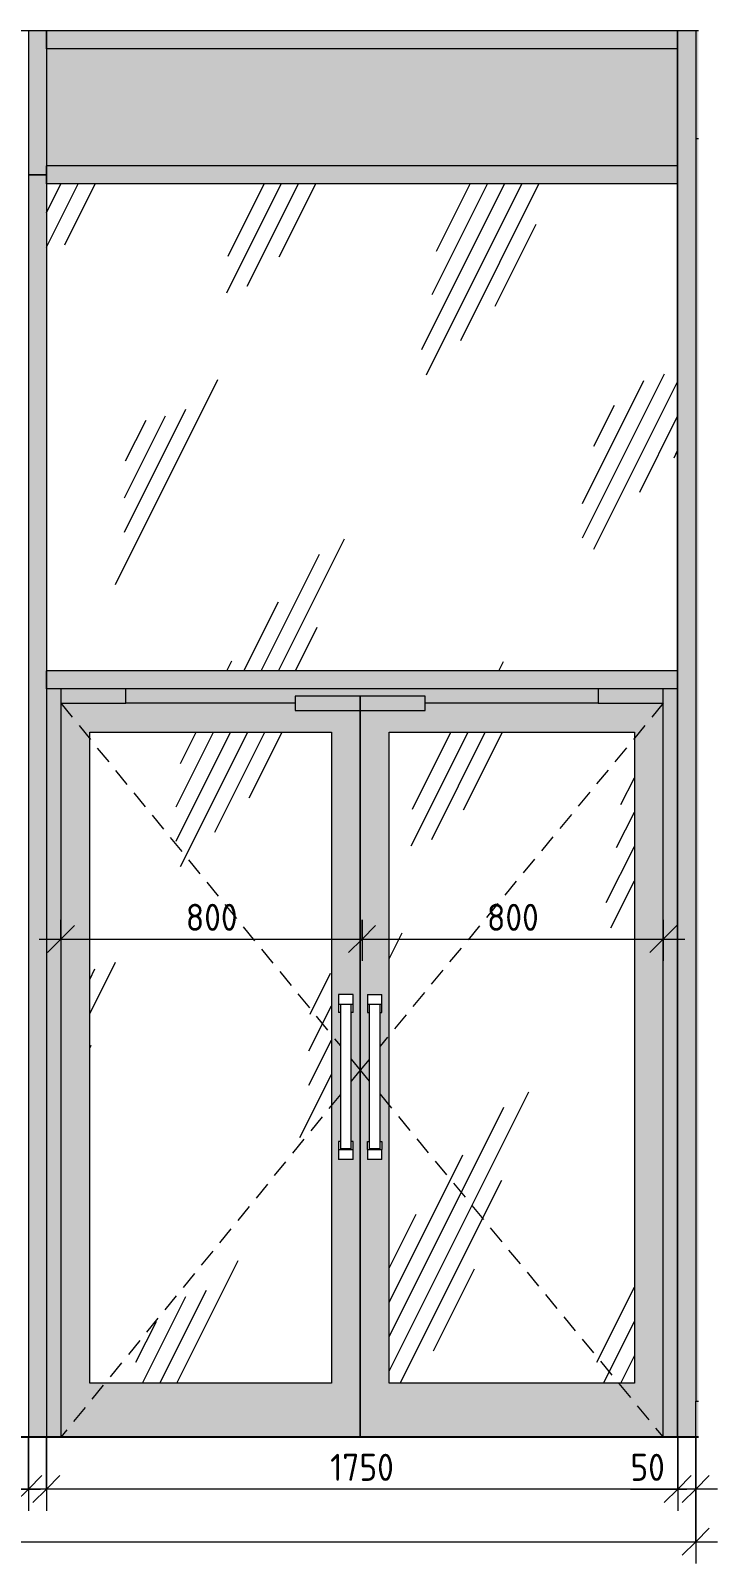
# Model space of a CAD drawing. Header units: millimetres. Extents: x -11619 to 28531, y -388 to 22769.
# Drawn here: x 18934 to 20838, y -350 to 3900 of the extents above; entities that cross this region are included whole.
import ezdxf

# ---------------------------------------------------------------- set-up
doc = ezdxf.new("R2010")
doc.units = ezdxf.units.MM
doc.linetypes.add('200_ШТРИХ_ш1п0_6_', pattern=[80, 50, -30])
for name, color, linetype, lineweight in [('A-ANNO-DIMS', 7, 'Continuous', 9), ('A-ANNO-DIMS-50', 7, 'Continuous', 9), ('A-DOOR-1', 7, 'Continuous', 9), ('A-DOOR-3', 7, '200_ШТРИХ_ш1п0_6_', 9), ('A-FLOR', 7, 'Continuous', 9), ('A-GENM', 7, 'Continuous', 9), ('A-GLAZ-CURT', 7, 'Continuous', 9), ('A-GLAZ-CWMG', 7, 'Continuous', 9), ('A-WALL-PATT', 7, 'Continuous', 9), ('I-WALL', 7, 'Continuous', 9)]:
    doc.layers.add(name, color=color, linetype=linetype, lineweight=lineweight)
doc.layers.add('A-FLOR-FNSH-2', color=7, linetype='Continuous', lineweight=25, true_color=0x3c3c3c)
doc.styles.add('ISOCPEUR', font='isocpeur.ttf', dxfattribs={"width": 0.9, "height": 75})
doc.dimstyles.new('ISO-1_5', dxfattribs={"dimscale": 304.8, "dimtxt": 74.698588, "dimasz": 0.246063, "dimexe": 0.19685, "dimexo": 0, "dimgap": 0, "dimtad": 1, "dimdec": 0, "dimrnd": 10, "dimzin": 0, "dimdsep": 46, "dimtxsty": 'ISOCPEUR', "dimblk1": 'OBLIQUE', "dimblk2": 'OBLIQUE', "dimsah": 1, "dimcen": 0.09, "dimdle": 0.19685, "dimazin": 0, "dimtfac": 1, "dimtdec": 4, "dimtix": 1, "dimtmove": 0, "dimatfit": 3, "dimfxl": 1, "dimtvp": 1, "dimtolj": 1, "dimtzin": 0, "dimarcsym": 2})
doc.dimstyles.new('ISO-1_5_1', dxfattribs={"dimscale": 304.8, "dimtxt": 74.698588, "dimasz": 0.246063, "dimexe": 0.19685, "dimexo": 0, "dimgap": 0, "dimtad": 1, "dimdec": 0, "dimrnd": 10, "dimzin": 0, "dimdsep": 46, "dimtxsty": 'ISOCPEUR', "dimblk1": 'OBLIQUE', "dimblk2": 'OBLIQUE', "dimsah": 1, "dimcen": 0.09, "dimdle": 0.19685, "dimazin": 0, "dimtfac": 1, "dimtdec": 4, "dimtix": 1, "dimtmove": 1, "dimatfit": 3, "dimfxl": 1, "dimtvp": 1, "dimtolj": 1, "dimtzin": 0, "dimarcsym": 2})
doc.dimstyles.new('ISO-1_5_окр_100', dxfattribs={"dimscale": 304.8, "dimtxt": 74.698588, "dimasz": 0.246063, "dimexe": 0.19685, "dimexo": 0, "dimgap": 0, "dimtad": 1, "dimdec": 0, "dimrnd": 100, "dimzin": 0, "dimdsep": 46, "dimtxsty": 'ISOCPEUR', "dimblk1": 'OBLIQUE', "dimblk2": 'OBLIQUE', "dimsah": 1, "dimcen": 0.09, "dimdle": 0.19685, "dimazin": 0, "dimtfac": 1, "dimtdec": 4, "dimtix": 1, "dimtmove": 0, "dimatfit": 3, "dimfxl": 1, "dimtvp": 1, "dimtolj": 1, "dimtzin": 0, "dimarcsym": 2})
pattern_1 = [(63.435, (127, 63.5), (-511.167, 1533.495), [635, -381, 635, -381, -807.806]), (63.435, (127, 63.5), (-511.167, 1533.495), [-2032, 254, -553.806]), (63.435, (95.2, 95.2), (-511.167, 1533.495), [508, -635, 381, -381, -934.806]), (63.435, (95.2, 95.2), (-511.167, 1533.495), [-1905, 444.5, -490.306]), (63.435, (95.2, 190.5), (-511.167, 1533.495), [381, -762, 254, -381, -1061.806]), (63.435, (95.2, 190.5), (-511.167, 1533.495), [-1778, 571.5, -490.306]), (63.435, (190.5, 95.2), (-511.167, 1533.495), [381, -762, 317.5, -12809.306]), (63.435, (285.8, 190.5), (-511.167, 1533.495), [190.5, -952.5, 127, -12999.806]), (63.435, (127, 349.2), (-511.167, 1533.495), [127, -952.5, 127, -508, -1125.306]), (63.435, (127, 349.2), (-511.167, 1533.495), [-1714.5, 317.5, -807.806]), (63.435, (698.5, 254), (-511.167, 1533.495), [635, -952.5, 762, -503.006]), (63.435, (698.5, 158.8), (-511.167, 1533.495), [889, -635, 952.5, -376.006]), (63.435, (762, 190.5), (-511.167, 1533.495), [1016, -508, 762, -553.806]), (63.435, (857.2, 285.8), (-511.167, 1533.495), [635, -889, 508, -807.806]), (63.435, (762, 476.2), (-511.167, 1533.495), [317.5, -1270, 381, -871.306]), (63.435, (952.5, 381), (-511.167, 1533.495), [254, -1270, 254, -1061.806])]

# ---------------------------------------------------------------- blocks, each defined once
blk = doc.blocks.new('Прямоугольный импост - Импост структурный с накладкой - 160мм Темный-32355137-В-14')
at = {"layer": 'A-GLAZ-CWMG'}
blk.add_line((115550.4, 3500), (115550.4, 3900), dxfattribs=at)
blk = doc.blocks.new('Дверь_Витражная_остекление_ - ВВ-14 остекление-32472302-В-14')
at = {"layer": 'A-DOOR-1'}
h = blk.add_hatch(color=256, dxfattribs=at)
h.paths.add_polyline_path([(113800.4, 0), (113840.4, 0), (113840.4, 2075), (113800.4, 2075), (113800.4, 150)])
h.paths.add_polyline_path([(115510.4, 0), (115550.4, 0), (115550.4, 2075), (115510.4, 2075), (115510.4, 100)])
h.paths.add_polyline_path([(114490.4, 2035), (114490.4, 2055), (114850.4, 2055), (114850.4, 2035), (115330.4, 2035), (115330.4, 2075), (114020.4, 2075), (114020.4, 2035), (114467.1, 2035)])
for points in [[(113920.4, 2035), (114020.4, 2035), (114020.4, 2075), (113840.4, 2075), (113840.4, 2035)], [(114670.4, 2015), (114670.4, 2055), (114490.4, 2055), (114490.4, 2015), (114669.6, 2015)], [(114850.4, 2015), (114850.4, 2055), (114670.4, 2055), (114670.4, 2015), (114750.4, 2015)], [(115330.4, 2035), (115510.4, 2035), (115510.4, 2075), (115330.4, 2075)]]:
    blk.add_hatch(color=256, dxfattribs=at).paths.add_polyline_path(points)
h = blk.add_hatch(color=256, dxfattribs=at)
h.paths.add_polyline_path([(113840.4, 0), (114670.4, 0), (114670.4, 2015), (114490.4, 2015), (114490.4, 2035), (113840.4, 2035), (113840.4, 1949.5)])
h.paths.add_polyline_path([(114590.4, 150), (113920.4, 150), (113920.4, 1955), (114590.4, 1955), (114590.4, 486.5)])
h.paths.add_polyline_path([(114611.1, 770), (114610.4, 770), (114610.4, 820), (114615.4, 820), (114615.4, 1177.5), (114610.4, 1177.5), (114610.4, 1227.5), (114650.4, 1227.5), (114650.4, 1177.5), (114645.4, 1177.5), (114645.4, 820), (114650.4, 820), (114650.4, 770), (114613.1, 770)])
h = blk.add_hatch(color=256, dxfattribs=at)
h.paths.add_polyline_path([(114670.4, 0), (115510.4, 0), (115510.4, 2035), (114850.4, 2035), (114850.4, 2015), (114670.4, 2015), (114670.4, 486.5)])
h.paths.add_polyline_path([(115430.4, 150), (114750.4, 150), (114750.4, 1955), (115430.4, 1955), (115430.4, 974.2)])
h.paths.add_polyline_path([(114727.8, 770), (114690.4, 770), (114690.4, 820), (114695.4, 820), (114695.4, 1177.5), (114690.4, 1177.5), (114690.4, 1227.5), (114730.4, 1227.5), (114730.4, 1177.5), (114725.4, 1177.5), (114725.4, 820), (114730.4, 820), (114730.4, 770), (114729.8, 770)])
h = blk.add_hatch(dxfattribs=at)
h.set_pattern_fill('FP_1', color=256, style=0, pattern_type=2)
h.set_pattern_definition(pattern_1)
h.paths.add_polyline_path([(113920.4, 150), (114590.4, 150), (114590.4, 1955), (113920.4, 1955), (113920.4, 1406.3)])
h = blk.add_hatch(dxfattribs=at)
h.set_pattern_fill('FP_1', color=256, style=0, pattern_type=2)
h.set_pattern_definition(pattern_1)
h.paths.add_polyline_path([(115037.6, 150), (115430.4, 150), (115430.4, 1955), (114750.4, 1955), (114750.4, 150)])
for p, q in [((113840.4, 2075), (113840.4, 2035)), ((114020.4, 2035), (114020.4, 2075)), ((114490.4, 2055), (114490.4, 2015)), ((114670.4, 2055), (114490.4, 2055)), ((114850.4, 2055), (114670.4, 2055)), ((114670.4, 2055), (114670.4, 2015)), ((114670.4, 2015), (114670.4, 2055)), ((114850.4, 2015), (114850.4, 2055)), ((115330.4, 2075), (115330.4, 2035)), ((115510.4, 2035), (115510.4, 2075)), ((113840.4, 2035), (113840.4, 0)), ((113840.4, 2035), (114020.4, 2035)), ((114490.4, 2035), (114020.4, 2035)), ((114490.4, 2015), (114670.4, 2015)), ((114670.4, 2015), (114670.4, 0)), ((114670.4, 2015), (114850.4, 2015)), ((114670.4, 0), (114670.4, 2015)), ((115330.4, 2035), (114850.4, 2035)), ((115330.4, 2035), (115510.4, 2035)), ((115510.4, 0), (115510.4, 2035)), ((113920.4, 150), (113920.4, 1955)), ((113920.4, 1955), (114590.4, 1955)), ((114590.4, 1955), (114590.4, 150)), ((114750.4, 150), (114750.4, 1955)), ((114750.4, 1955), (115430.4, 1955)), ((115430.4, 1955), (115430.4, 150)), ((114610.4, 1227.5), (114610.4, 1200)), ((114650.4, 1227.5), (114610.4, 1227.5)), ((114650.4, 1200), (114610.4, 1200)), ((114610.4, 1200), (114610.4, 1177.5)), ((114615.4, 1200), (114615.4, 800)), ((114645.4, 800), (114645.4, 1200)), ((114650.4, 1200), (114650.4, 1227.5)), ((114650.4, 1177.5), (114650.4, 1200)), ((114690.4, 1227.5), (114690.4, 1200)), ((114690.4, 1227.5), (114730.4, 1227.5)), ((114730.4, 1200), (114690.4, 1200)), ((114690.4, 1200), (114690.4, 1177.5)), ((114695.4, 1200), (114695.4, 800)), ((114725.4, 800), (114725.4, 1200)), ((114730.4, 1200), (114730.4, 1227.5)), ((114730.4, 1177.5), (114730.4, 1200)), ((114615.5, 1177.5), (114610.4, 1177.5)), ((114650.4, 1177.5), (114645.4, 1177.5)), ((114690.4, 1177.5), (114695.5, 1177.5)), ((114725.4, 1177.5), (114730.4, 1177.5)), ((114615.4, 820), (114610.4, 820)), ((114610.4, 820), (114610.4, 797.5)), ((114650.4, 820), (114645.4, 820)), ((114650.4, 797.5), (114650.4, 820)), ((114690.4, 797.5), (114690.4, 820)), ((114690.4, 820), (114695.4, 820)), ((114725.4, 820), (114730.4, 820)), ((114730.4, 820), (114730.4, 797.5)), ((114610.4, 797.5), (114610.4, 770)), ((114610.4, 797.5), (114650.4, 797.5)), ((114650.4, 770), (114610.4, 770)), ((114645.4, 800), (114615.4, 800)), ((114650.4, 770), (114650.4, 797.5)), ((114690.4, 797.5), (114690.4, 770)), ((114690.4, 797.5), (114730.4, 797.5)), ((114730.4, 770), (114690.4, 770)), ((114725.4, 800), (114695.4, 800)), ((114730.4, 770), (114730.4, 797.5)), ((114590.4, 150), (113920.4, 150)), ((115430.4, 150), (114750.4, 150))]:
    blk.add_line(p, q, dxfattribs=at)
at = {"layer": 'A-DOOR-3'}
for p, q in [((113840.4, 2035), (114615.4, 1084.9)), ((115510.4, 2035), (114725.4, 1084.1)), ((114645.4, 1048.1), (114670.4, 1017.5)), ((114695.4, 1047.8), (114670.4, 1017.5)), ((114670.4, 1017.5), (114645.4, 986.9)), ((114670.4, 1017.5), (114695.4, 987.2)), ((114615.4, 950.1), (113840.4, 0)), ((114725.4, 950.9), (115510.4, 0))]:
    blk.add_line(p, q, dxfattribs=at)
blk = doc.blocks.new('Прямоугольный импост - Импост структурный с накладкой - 160мм Темный-31915521-В-14')
at = {"layer": 'A-GLAZ-CWMG'}
blk.add_hatch(color=256, dxfattribs=at).paths.add_polyline_path([(115600.4, 0), (115600.4, 2100), (115550.4, 2100), (115550.4, 0)])
blk.add_line((115550.4, 2100), (115550.4, 0), dxfattribs=at)
blk = doc.blocks.new('Прямоугольный импост - Импост структурный с накладкой - 160мм Темный-32472297-В-14')
at = {"layer": 'A-GLAZ-CWMG'}
blk.add_hatch(color=256, dxfattribs=at).paths.add_polyline_path([(115538.8, 3850), (115550.4, 3850), (115550.4, 3900), (113800.4, 3900), (113800.4, 3850), (114467.1, 3850)])
for p, q in [((113800.4, 3850), (113800.4, 3900)), ((115550.4, 3900), (115550.4, 3850)), ((115550.4, 3850), (113800.4, 3850))]:
    blk.add_line(p, q, dxfattribs=at)
blk = doc.blocks.new('Прямоугольный импост - Импост структурный с накладкой - 160мм Темный-30755591-В-14')
at = {"layer": 'A-GLAZ-CWMG'}
blk.add_hatch(color=256, dxfattribs=at).paths.add_polyline_path([(113760.4, 0), (113800.4, 0), (113800.4, 2100), (113750.4, 2100), (113750.4, 0)])
for p, q in [((113750.4, 2100), (113750.4, 0)), ((113800.4, 2100), (113800.4, 0))]:
    blk.add_line(p, q, dxfattribs=at)
blk = doc.blocks.new('Системная панель - Стекло - 40мм-32472404-В-14')
at = {"layer": 'A-GLAZ-CURT'}
h = blk.add_hatch(dxfattribs=at)
h.set_pattern_fill('FP_1', color=256, style=0, pattern_type=2)
h.set_pattern_definition(pattern_1)
h.paths.add_polyline_path([(114467.1, 2125), (115550.4, 2125), (115550.4, 3475), (113800.4, 3475), (113800.4, 2125)])
blk = doc.blocks.new('Прямоугольный импост - Импост структурный с накладкой - 160мм Темный-31239248-В-14')
at = {"layer": 'A-GLAZ-CWMG'}
blk.add_line((115550.4, 0), (115550.4, 2100), dxfattribs=at)
blk = doc.blocks.new('Прямоугольный импост - Импост структурный с накладкой - 160мм Темный-32472300-В-14')
at = {"layer": 'A-GLAZ-CWMG'}
blk.add_hatch(color=256, dxfattribs=at).paths.add_polyline_path([(115550.4, 2075), (115550.4, 2125), (113800.4, 2125), (113800.4, 2075), (115510.4, 2075)])
for p, q in [((113800.4, 2075), (113800.4, 2125)), ((115550.4, 2125), (113800.4, 2125)), ((115550.4, 2125), (115550.4, 2075)), ((115550.4, 2075), (113800.4, 2075))]:
    blk.add_line(p, q, dxfattribs=at)
blk = doc.blocks.new('Прямоугольный импост - Импост структурный с накладкой - 160мм Темный-32352604-В-14')
at = {"layer": 'A-GLAZ-CWMG'}
blk.add_hatch(color=256, dxfattribs=at).paths.add_polyline_path([(115550.4, 2100), (115600.4, 2100), (115600.4, 3500), (115550.4, 3500), (115550.4, 2115)])
blk.add_line((115550.4, 3500), (115550.4, 2100), dxfattribs=at)
blk = doc.blocks.new('Прямоугольный импост - Импост структурный с накладкой - 160мм Темный-32472250-В-14')
at = {"layer": 'A-GLAZ-CWMG'}
blk.add_hatch(color=256, dxfattribs=at).paths.add_polyline_path([(113750.4, 2100), (113800.4, 2100), (113800.4, 3500), (113750.4, 3500), (113750.4, 2115)])
for p, q in [((113750.4, 3500), (113800.4, 3500)), ((113750.4, 3500), (113750.4, 2100)), ((113800.4, 3500), (113800.4, 2100))]:
    blk.add_line(p, q, dxfattribs=at)
blk = doc.blocks.new('Плинтус - Плинтус керамогранит бежевый-32865455-В-14')
at = {"layer": 'A-GENM'}
blk.add_hatch(color=256, dxfattribs=at).paths.add_polyline_path([(115608, 0), (115608, 100), (115600.4, 100), (115600.4, 0)])
for p, q in [((115600.4, 100), (115608, 100)), ((115600.4, 0), (115600.4, 100))]:
    blk.add_line(p, q, dxfattribs=at)
blk = doc.blocks.new('Системная панель - Сэндвич - 40мм-32472406-В-14')
at = {"layer": 'A-GLAZ-CURT'}
blk.add_hatch(color=256, dxfattribs=at).paths.add_polyline_path([(115550.4, 3525), (115550.4, 3850), (113800.4, 3850), (113800.4, 3525), (114467.1, 3525)])
blk = doc.blocks.new('Прямоугольный импост - Импост структурный с накладкой - 160мм Темный-32355138-В-14')
at = {"layer": 'A-GLAZ-CWMG'}
blk.add_line((115550.4, 2100), (115550.4, 3500), dxfattribs=at)
blk = doc.blocks.new('Прямоугольный импост - Импост структурный с накладкой - 160мм Темный-32352605-В-14')
at = {"layer": 'A-GLAZ-CWMG'}
blk.add_hatch(color=256, dxfattribs=at).paths.add_polyline_path([(115550.4, 3500), (115600.4, 3500), (115600.4, 3900), (115550.4, 3900), (115550.4, 3515)])
blk.add_line((115550.4, 3900), (115550.4, 3500), dxfattribs=at)
blk = doc.blocks.new('Прямоугольный импост - Импост структурный с накладкой - 160мм-32472251-В-14')
at = {"layer": 'A-GLAZ-CWMG'}
blk.add_hatch(color=256, dxfattribs=at).paths.add_polyline_path([(113800.4, 3500), (113800.4, 3900), (113750.4, 3900), (113750.4, 3500), (113790.4, 3500)])
for p, q in [((113750.4, 3900), (113750.4, 3500)), ((113800.4, 3900), (113800.4, 3500)), ((113800.4, 3500), (113750.4, 3500))]:
    blk.add_line(p, q, dxfattribs=at)
blk = doc.blocks.new('DIMBLOCK127-В-14')
at = {"layer": 'A-ANNO-DIMS-50'}
for p, q in [((20777.6, 0), (20777.6, -203.8)), ((20777.6, -143.8), (20777.6, 0)), ((20727.6, 0), (20727.6, -203.8)), ((20727.6, -143.8), (20727.6, 0)), ((20596.6, -143.8), (20741.4, -143.8)), ((20837.6, -143.8), (20727.6, -143.8)), ((20741.4, -143.8), (20752.6, -143.8))]:
    blk.add_line(p, q, dxfattribs=at)
at = {"layer": 'A-ANNO-DIMS-50', "lineweight": 20}
for p, q in [((20727.6, -143.8), (20765.1, -106.3)), ((20777.6, -143.8), (20815.1, -106.3)), ((20727.6, -143.8), (20690.1, -181.3)), ((20777.6, -143.8), (20740.1, -181.3))]:
    blk.add_line(p, q, dxfattribs=at)
at = {"layer": 'A-ANNO-DIMS-50', "color": 0, "insert": (20596.6, -45.8), "char_height": 75, "width": 113.772, "attachment_point": 1, "line_spacing_factor": 1.149209, "style": 'ISOCPEUR'}
blk.add_mtext('50', dxfattribs=at)
blk = doc.blocks.new('_Oblique')
at = {"color": 0, "linetype": 'ByBlock', "lineweight": -2}
blk.add_line((-0.5, -0.5), (0.5, 0.5), dxfattribs=at)
blk = doc.blocks.new('DIMBLOCK128-В-14')
at = {"layer": 'A-ANNO-DIMS-50'}
for p, q in [((18977.6, 0), (18977.6, -203.8)), ((18977.6, -143.8), (18977.6, 0)), ((20727.6, 0), (20727.6, -203.8)), ((20727.6, -143.8), (20727.6, 0)), ((20727.6, -143.8), (18977.6, -143.8))]:
    blk.add_line(p, q, dxfattribs=at)
at = {"layer": 'A-ANNO-DIMS-50', "lineweight": 20}
for p, q in [((18977.6, -143.8), (19015.1, -106.3)), ((20727.6, -143.8), (20765.1, -106.3)), ((18977.6, -143.8), (18940.1, -181.3)), ((20727.6, -143.8), (20690.1, -181.3))]:
    blk.add_line(p, q, dxfattribs=at)
at = {"layer": 'A-ANNO-DIMS-50', "color": 0, "insert": (19764.2, -45.8), "char_height": 75, "width": 212.029, "attachment_point": 1, "line_spacing_factor": 1.149209, "style": 'ISOCPEUR'}
blk.add_mtext('1750', dxfattribs=at)
blk = doc.blocks.new('DIMBLOCK129-В-14')
at = {"layer": 'A-ANNO-DIMS-50'}
for p, q in [((18927.6, 0), (18927.6, -203.8)), ((18927.6, -143.8), (18927.6, 0)), ((18977.6, 0), (18977.6, -203.8)), ((18977.6, -143.8), (18977.6, 0)), ((18816.1, -143.8), (18960.9, -143.8)), ((18977.6, -143.8), (18927.6, -143.8)), ((18960.9, -143.8), (18952.6, -143.8))]:
    blk.add_line(p, q, dxfattribs=at)
at = {"layer": 'A-ANNO-DIMS-50', "lineweight": 20}
for p, q in [((18927.6, -143.8), (18965.1, -106.3)), ((18977.6, -143.8), (19015.1, -106.3)), ((18927.6, -143.8), (18890.1, -181.3)), ((18977.6, -143.8), (18940.1, -181.3))]:
    blk.add_line(p, q, dxfattribs=at)
at = {"layer": 'A-ANNO-DIMS-50', "color": 0, "insert": (18816.1, -45.8), "char_height": 75, "width": 113.772, "attachment_point": 1, "line_spacing_factor": 1.149209, "style": 'ISOCPEUR'}
blk.add_mtext('50', dxfattribs=at)
blk = doc.blocks.new('DIMBLOCK130-В-14')
at = {"layer": 'A-ANNO-DIMS-50'}
for p, q in [((17599.1, 0), (17599.1, -203.8)), ((17599.1, -143.8), (17599.1, 0)), ((18927.6, 0), (18927.6, -203.8)), ((18927.6, -143.8), (18927.6, 0)), ((18927.6, -143.8), (17599.1, -143.8))]:
    blk.add_line(p, q, dxfattribs=at)
at = {"layer": 'A-ANNO-DIMS-50', "lineweight": 20}
for p, q in [((17599.1, -143.8), (17636.6, -106.3)), ((18927.6, -143.8), (18965.1, -106.3)), ((17599.1, -143.8), (17561.6, -181.3)), ((18927.6, -143.8), (18890.1, -181.3))]:
    blk.add_line(p, q, dxfattribs=at)
at = {"layer": 'A-ANNO-DIMS-50', "color": 0, "insert": (18175, -45.8), "char_height": 75, "width": 212.029, "attachment_point": 1, "line_spacing_factor": 1.149209, "style": 'ISOCPEUR'}
blk.add_mtext('1330', dxfattribs=at)
blk = doc.blocks.new('DIMBLOCK137-В-14')
at = {"layer": 'A-ANNO-DIMS-50'}
for p, q in [((16224.1, 0), (16224.1, -349.6)), ((16224.1, -289.6), (16224.1, 0)), ((20777.6, 0), (20777.6, -349.6)), ((20777.6, -289.6), (20777.6, 0)), ((16164.1, -289.6), (20837.6, -289.6))]:
    blk.add_line(p, q, dxfattribs=at)
at = {"layer": 'A-ANNO-DIMS-50', "lineweight": 20}
for p, q in [((16224.1, -289.6), (16261.6, -252.1)), ((20777.6, -289.6), (20815.1, -252.1)), ((16224.1, -289.6), (16186.6, -327.1)), ((20777.6, -289.6), (20740.1, -327.1))]:
    blk.add_line(p, q, dxfattribs=at)
at = {"layer": 'A-ANNO-DIMS-50', "color": 0, "insert": (18402.5, -191.6), "char_height": 75, "width": 236.162, "attachment_point": 1, "line_spacing_factor": 1.149209, "style": 'ISOCPEUR'}
blk.add_mtext('4550', dxfattribs=at)
blk = doc.blocks.new('DIMBLOCK139-В-14')
at = {"layer": 'A-ANNO-DIMS-50'}
for p, q in [((19017.6, 1434.2), (19017.6, 1321.2)), ((19017.6, 1381.2), (19017.6, 1434.2)), ((19852.6, 1434.2), (19852.6, 1321.2)), ((19852.6, 1381.2), (19852.6, 1434.2)), ((18957.6, 1381.2), (19852.6, 1381.2))]:
    blk.add_line(p, q, dxfattribs=at)
at = {"layer": 'A-ANNO-DIMS-50', "lineweight": 20}
for p, q in [((19017.6, 1381.2), (19055.1, 1418.7)), ((19852.6, 1381.2), (19890.1, 1418.7)), ((19017.6, 1381.2), (18980.1, 1343.7)), ((19852.6, 1381.2), (19815.1, 1343.7))]:
    blk.add_line(p, q, dxfattribs=at)
at = {"layer": 'A-ANNO-DIMS-50', "color": 0, "insert": (19364, 1479.1), "char_height": 75, "width": 170.658, "attachment_point": 1, "line_spacing_factor": 1.149209, "style": 'ISOCPEUR'}
blk.add_mtext('800', dxfattribs=at)
blk = doc.blocks.new('DIMBLOCK140-В-14')
at = {"layer": 'A-ANNO-DIMS-50'}
for p, q in [((19852.6, 1434.2), (19852.6, 1321.2)), ((19852.6, 1381.2), (19852.6, 1434.2)), ((20687.6, 1434.2), (20687.6, 1321.2)), ((20687.6, 1381.2), (20687.6, 1434.2)), ((19852.6, 1381.2), (20747.6, 1381.2))]:
    blk.add_line(p, q, dxfattribs=at)
at = {"layer": 'A-ANNO-DIMS-50', "lineweight": 20}
for p, q in [((19852.6, 1381.2), (19890.1, 1418.7)), ((20687.6, 1381.2), (20725.1, 1418.7)), ((19852.6, 1381.2), (19815.1, 1343.7)), ((20687.6, 1381.2), (20650.1, 1343.7))]:
    blk.add_line(p, q, dxfattribs=at)
at = {"layer": 'A-ANNO-DIMS-50', "color": 0, "insert": (20199, 1479.1), "char_height": 75, "width": 170.658, "attachment_point": 1, "line_spacing_factor": 1.149209, "style": 'ISOCPEUR'}
blk.add_mtext('800', dxfattribs=at)

msp = doc.modelspace()

# ---------------------------------------------------------------- hatches: boundary and pattern name
at = {"layer": 'A-WALL-PATT'}
msp.add_hatch(color=256, dxfattribs=at).paths.add_polyline_path([(20785.1, 100), (20785.1, 3600), (20777.6, 3600), (20777.6, 100)])
at = {"layer": 'I-WALL'}
msp.add_hatch(color=256, dxfattribs=at).paths.add_polyline_path([(20785.1, 3600), (20785.1, 3900), (20777.6, 3900), (20777.6, 3600)])

# ---------------------------------------------------------------- linework, layer by layer
at = {"layer": 'A-FLOR'}
for p, q in [((16221.6, 3900), (20785.1, 3900)), ((20785.1, -0.1), (16221.6, -0.1))]:
    msp.add_line(p, q, dxfattribs=at)
at = {"layer": 'A-FLOR-FNSH-2'}
msp.add_line((20785.1, 0), (16221.6, 0), dxfattribs=at)
at = {"layer": 'I-WALL'}
for p, q in [((20777.6, 3900), (20777.6, 3600)), ((20785.1, 3600), (20777.6, 3600)), ((20777.6, 3600), (20777.6, 100))]:
    msp.add_line(p, q, dxfattribs=at)

# ---------------------------------------------------------------- block references
at = {"layer": 'A-DOOR-1'}
msp.add_blockref('Дверь_Витражная_остекление_ - ВВ-14 остекление-32472302-В-14', (-94822.9, 0), dxfattribs=at)
at = {"layer": 'A-GENM'}
msp.add_blockref('Плинтус - Плинтус керамогранит бежевый-32865455-В-14', (-94822.9, 0), dxfattribs=at)
at = {"layer": 'A-GLAZ-CURT'}
for name in ['Системная панель - Сэндвич - 40мм-32472406-В-14', 'Системная панель - Стекло - 40мм-32472404-В-14']:
    msp.add_blockref(name, (-94822.9, 0), dxfattribs=at)
at = {"layer": 'A-GLAZ-CWMG'}
for name, p in [('Прямоугольный импост - Импост структурный с накладкой - 160мм-32472251-В-14', (-94822.9, 0)), ('Прямоугольный импост - Импост структурный с накладкой - 160мм Темный-32472297-В-14', (-94822.9, 0)), ('Прямоугольный импост - Импост структурный с накладкой - 160мм Темный-32355137-В-14', (-94822.9, 0)), ('Прямоугольный импост - Импост структурный с накладкой - 160мм Темный-32352605-В-14', (-94822.9, 0)), ('Прямоугольный импост - Импост структурный с накладкой - 160мм Темный-32472250-В-14', (-94822.9, 0)), ('Прямоугольный импост - Импост структурный с накладкой - 160мм Темный-32472300-В-14', (-94822.9, 1400)), ('Прямоугольный импост - Импост структурный с накладкой - 160мм Темный-32352604-В-14', (-94822.9, 0)), ('Прямоугольный импост - Импост структурный с накладкой - 160мм Темный-32355138-В-14', (-94822.9, 0)), ('Прямоугольный импост - Импост структурный с накладкой - 160мм Темный-32472300-В-14', (-94822.9, 0)), ('Прямоугольный импост - Импост структурный с накладкой - 160мм Темный-30755591-В-14', (-94822.9, 0)), ('Прямоугольный импост - Импост структурный с накладкой - 160мм Темный-31915521-В-14', (-94822.9, 0)), ('Прямоугольный импост - Импост структурный с накладкой - 160мм Темный-31239248-В-14', (-94822.9, 0))]:
    msp.add_blockref(name, p, dxfattribs=at)

# ---------------------------------------------------------------- dimensions: what is measured, and where the dimension line sits
at = {"layer": 'A-ANNO-DIMS'}
for base, p1, p2, dimstyle, override, picture, middle in [((19852.6, 1381.2), (19017.6, 1434.2), (19852.6, 1434.2), 'ISO-1_5_окр_100', {"dimpost": '<>', "dimfxl": 835}, 'DIMBLOCK139-В-14', (19435.1, 1418.7)), ((20687.6, 1381.2), (19852.6, 1434.2), (20687.6, 1434.2), 'ISO-1_5_окр_100', {"dimpost": '<>', "dimfxl": 835}, 'DIMBLOCK140-В-14', (20270.1, 1418.7)), ((20777.5872, -289.5566), (16224.1385, 0), (20777.5872, 0), 'ISO-1_5', {"dimpost": '<>', "dimfxl": 4553.448688}, 'DIMBLOCK137-В-14', (18500.8628, -252.0566)), ((17599.1385, -143.7737), (18927.5872, 0), (17599.1385, 0), 'ISO-1_5', {"dimpost": '<>', "dimfxl": 1328.448688}, 'DIMBLOCK130-В-14', (18263.3628, -106.2737)), ((18977.6, -143.8), (20727.6, 0), (18977.6, 0), 'ISO-1_5', {"dimpost": '<>', "dimfxl": 1750}, 'DIMBLOCK128-В-14', (19852.6, -106.3))]:
    dim = msp.add_linear_dim(base=base, p1=p1, p2=p2, dimstyle=dimstyle, override=override, dxfattribs=at)
    dim.commit()
    dim.dimension.update_dxf_attribs({"geometry": picture, "text_midpoint": middle})
for base, p1, p2, picture, middle in [((18927.6, -143.8), (18977.6, 0), (18927.6, 0), 'DIMBLOCK129-В-14', (18873, -95.8)), ((20727.6, -143.8), (20777.6, 0), (20727.6, 0), 'DIMBLOCK127-В-14', (20653.5, -95.8))]:
    dim = msp.add_linear_dim(base=base, p1=p1, p2=p2, dimstyle='ISO-1_5_1', override={"dimpost": '<>', "dimfxl": 50}, dxfattribs=at)
    dim.commit()
    dim.dimension.update_dxf_attribs({"geometry": picture, "text_midpoint": middle, "dimtype": 160})

doc.saveas('drawing.dxf')
